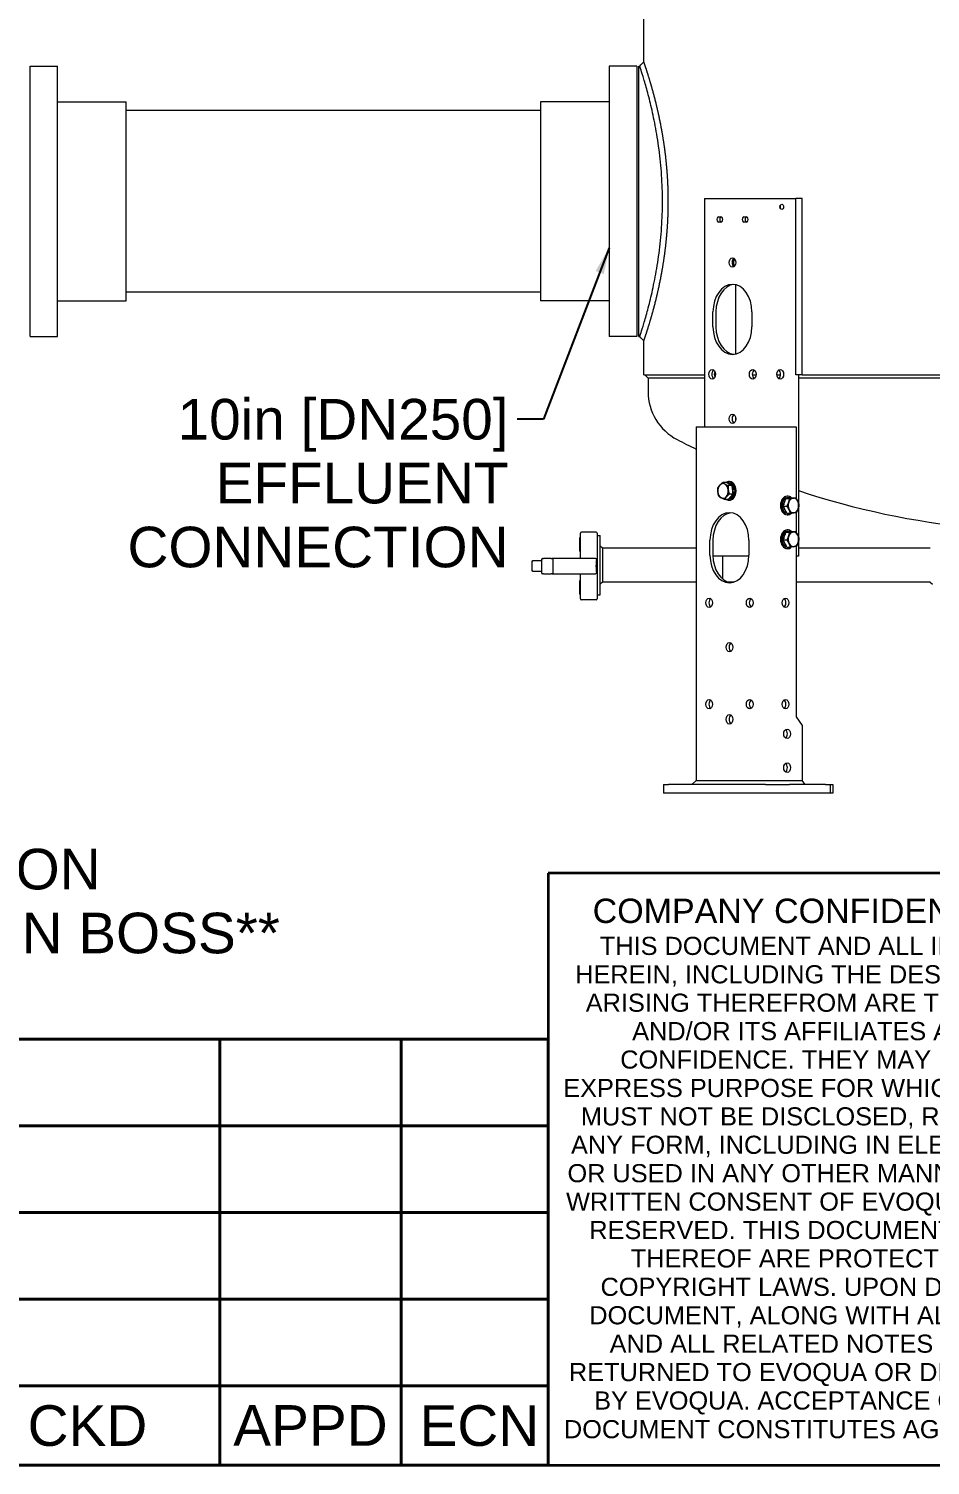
# Model space of a CAD drawing. Header units: inches. Extents: x 20 to 536, y 8 to 344.
# Drawn here: x 334.3 to 387.6, y 8 to 92.9 of the extents above; entities that cross this region are included whole.
import ezdxf
from ezdxf.enums import TextEntityAlignment as Align

# ---------------------------------------------------------------- set-up
doc = ezdxf.new("R2010")
doc.units = ezdxf.units.IN
doc.header["$LTSCALE"] = 16
doc.header["$MEASUREMENT"] = 0
doc.layers.get('0').update_dxf_attribs({"lineweight": 25})
for name, color, linetype, lineweight in [('Border', 7, 'Continuous', 35), ('Symbol', 7, 'Continuous', 25), ('Symbol (ANSI)', 7, 'Continuous', 25), ('Title', 7, 'Continuous', 35), ('Visible (ANSI)', 7, 'Continuous', 50)]:
    doc.layers.add(name, color=color, linetype=linetype, lineweight=lineweight)
doc.styles.add('MEMCOR Medium', font='arial.ttf')
doc.styles.get("Standard").update_dxf_attribs({"font": 'arial.ttf'})
doc.styles.add('Standard A-B-C', font='arial.ttf')
doc.dimstyles.new('Default (ANSI)$7', dxfattribs={"dimscale": 16, "dimtxt": 0.15, "dimasz": 0.098425, "dimexe": 0.125, "dimexo": 0.0625, "dimgap": 0.031496, "dimtad": 0, "dimtih": 1, "dimtoh": 1, "dimdec": 4, "dimrnd": 1e-08, "dimzin": 3, "dimdsep": 46, "dimlunit": 5, "dimtxsty": 'MEMCOR Medium', "dimcen": 0.09, "dimdle": 0.393701, "dimclrd": 256, "dimclre": 256, "dimclrt": 256, "dimadec": 0, "dimazin": 1, "dimtfac": 0.8, "dimtofl": 0, "dimtmove": 0, "dimatfit": 3, "dimfxl": 1, "dimfrac": 1, "dimtolj": 1, "dimtzin": 4, "dimlwd": -1, "dimlwe": -1, "dimarcsym": 0})

# ---------------------------------------------------------------- blocks, each defined once
blk = doc.blocks.new('Borders 22x34_D')
at = {"layer": 'Border'}
blk.add_line((1.25, 0.5), (33.5, 0.5), dxfattribs=at)
blk = doc.blocks.new('Title Blocks D-E')
at = {"layer": 'Title'}
for p, q in [((18.0646, 11.4455), (15.2521, 11.4455)), ((15.2521, 11.4455), (15.2521, 9.258)), ((15.2521, 9.258), (18.0646, 9.258))]:
    blk.add_line(p, q, dxfattribs=at)
at = {"layer": 'Title', "insert": (16.6705, 11.3517), "char_height": 0.06, "width": 2.725909, "attachment_point": 2, "line_spacing_factor": 0.757101, "style": 'Standard A-B-C'}
blk.add_mtext('\\pxsm0.94;\\fArial|b0|i0;{\\H0.0900;COMPANY CONFIDENTIAL INFORMATION\\P}\\fArial|b0|i0;{\\H0.0670;THIS DOCUMENT AND ALL INFORMATION CONTAINED HEREIN, INCLUDING THE DESIGN CONCEPTS AND THOSE ARISING THEREFROM ARE THE PROPERTY OF EVOQUA AND/OR ITS AFFILIATES AND ARE SUBMITTED IN CONFIDENCE. THEY MAY BE USED ONLY FOR THE EXPRESS PURPOSE FOR WHICH THEY ARE PROVIDED AND MUST NOT BE DISCLOSED, REPRODUCED OR COPIED IN ANY FORM, INCLUDING IN ELECTRONIC FORMAT, LOANED OR USED IN ANY OTHER MANNER WITHOUT THE EXPRESS WRITTEN CONSENT OF EVOQUA. ALL PATENT RIGHTS ARE RESERVED. THIS DOCUMENT AND DERIVATIVE WORKS THEREOF ARE PROTECTED UNDER APPLICABLE COPYRIGHT LAWS. UPON DEMAND OF EVOQUA, THIS DOCUMENT, ALONG WITH ALL COPIES AND EXTRACTS, AND ALL RELATED NOTES AND ANALYSES MUST BE RETURNED TO EVOQUA OR DESTROYED, AS INSTRUCTED BY EVOQUA. ACCEPTANCE OF THE DELIVERY OF THIS DOCUMENT CONSTITUTES AGREEMENT TO THESE TERMS}\\fArial|b0|i0;{\\H0.0680;.}', dxfattribs=at)
at = {"layer": 'Title', "lineweight": 30, "flags": 63}
for tag, height, p in [('CREATION_DATE', 0.094, (19.1896, 11.1408)), ('DESIGNER', 0.094, (18.4396, 11.1408)), ('CHECKED_DATE', 0.094, (19.1896, 10.7033)), ('CHECKED_BY', 0.094, (18.4396, 10.7033)), ('ENG_APPROVED_BY', 0.094, (18.4396, 10.2658)), ('ENG_APPROVAL_DATE', 0.094, (19.1896, 10.2658)), ('MANAGER', 0.094, (18.8146, 9.8283)), ('PROJECT', 0.12, (20.2833, 9.3768)), ('PART_NUMBER', 0.12, (21.7208, 9.3768)), ('REVISION_NUMBER', 0.12, (25.5646, 9.3768)), ('@DMS_Reference', 0.12, (23.3146, 9.3768)), ('Sheet_Number', 0.12, (24.5021, 9.3768)), ('Number_of_sheets', 0.1247, (25.0646, 9.3768))]:
    blk.add_attdef(tag, text='', height=height, dxfattribs=at).set_placement(p, align=Align.MIDDLE_CENTER)
for tag, p in [('!Reference', (18.8771, 9.5267)), ('!Scale', (18.8771, 9.308))]:
    blk.add_attdef(tag, text='', height=0.078, dxfattribs=at).set_placement(p, align=Align.BOTTOM_CENTER)
blk = doc.blocks.new('REVISION HISTORY')
at = {"layer": 'Symbol', "lineweight": 40}
for p, q in [((11.8486, 2.0747), (22.812, 2.0747)), ((21.5986, 2.0747), (21.5986, 0.7941)), ((22.2694, 2.0747), (22.2694, 0.7941)), ((22.812, 2.0747), (22.812, 0.7941)), ((11.8486, 1.7545), (22.812, 1.7545)), ((11.8486, 1.4344), (22.812, 1.4344)), ((11.8486, 1.1143), (22.812, 1.1143)), ((11.8486, 0.7941), (22.812, 0.7941)), ((21.5986, 0.5), (21.5986, 0.7941)), ((22.2694, 0.5), (22.2694, 0.7941)), ((22.812, 0.5), (22.812, 0.7941)), ((11.8486, 0.5), (22.812, 0.5))]:
    blk.add_line(p, q, dxfattribs=at)
at = {"layer": 'Symbol', "char_height": 0.15, "attachment_point": 7, "style": 'MEMCOR Medium'}
for s, insert in [('CKD', (20.8882, 0.5695)), ('APPD', (21.6484, 0.5721)), ('ECN', (22.3368, 0.5695))]:
    blk.add_mtext(s, dxfattribs=dict(at, insert=insert))

msp = doc.modelspace()

# ---------------------------------------------------------------- linework, layer by layer
at = {"layer": 'Visible (ANSI)', "linetype": 'Continuous', "lineweight": 18}
for p, q in [((370.6575, 90.96978), (370.6575, 99.54234)), ((334.35671, 74.72597), (334.35671, 90.72597)), ((334.35671, 90.72597), (335.98171, 90.72597)), ((335.98171, 74.72597), (335.98171, 90.72597)), ((368.60771, 90.72597), (368.60771, 74.72597)), ((370.23271, 90.72597), (368.60771, 90.72597)), ((370.23271, 90.72597), (370.23271, 74.72597)), ((370.35721, 74.72597), (370.35721, 90.72597)), ((370.35721, 90.72597), (370.41346, 90.72597)), ((335.98171, 88.60097), (340.04421, 88.60097)), ((340.04421, 76.85097), (340.04421, 88.60097)), ((364.54521, 88.60097), (364.54521, 76.85097)), ((368.60771, 88.60097), (364.54521, 88.60097)), ((364.54521, 88.10097), (340.04421, 88.10097)), ((374.2368, 82.89797), (374.4389, 82.89797)), ((374.2368, 82.89797), (374.2368, 69.39397)), ((374.4389, 82.89797), (377.35218, 82.89797)), ((377.35218, 82.89797), (378.32799, 82.89797)), ((378.32799, 82.89797), (379.63846, 82.89797)), ((380.01172, 82.89797), (379.63846, 82.89797)), ((379.63846, 72.47597), (379.63846, 82.89797)), ((380.01172, 72.47597), (380.01172, 82.89797)), ((375.07883, 81.80297), (375.21318, 81.80297)), ((376.5779, 81.80297), (376.71225, 81.80297)), ((375.21318, 81.49297), (375.07883, 81.49297)), ((376.71225, 81.49297), (376.5779, 81.49297)), ((364.54521, 77.35097), (340.04421, 77.35097)), ((376.08368, 77.79611), (376.08368, 73.69983)), ((335.98171, 76.85097), (340.04421, 76.85097)), ((368.60771, 76.85097), (364.54521, 76.85097)), ((374.74296, 75.30797), (374.74296, 76.18797)), ((374.91973, 76.18797), (374.91973, 75.30797)), ((377.04813, 76.18797), (377.04813, 75.30797)), ((334.35671, 74.72597), (335.98171, 74.72597)), ((370.23271, 74.72597), (368.60771, 74.72597)), ((370.35721, 74.72597), (370.41346, 74.72597)), ((370.6575, 72.47597), (370.6575, 74.48215)), ((370.6575, 72.47597), (374.2368, 72.47597)), ((370.90721, 72.27597), (370.70721, 72.47597)), ((370.90721, 72.27597), (370.90721, 71.47597)), ((374.2368, 72.27597), (370.90721, 72.27597)), ((374.81428, 72.47597), (374.89649, 72.47597)), ((377.07136, 72.47597), (377.28934, 72.47597)), ((377.21262, 72.27597), (377.14809, 72.27597)), ((378.52659, 72.47597), (378.74457, 72.47597)), ((378.66785, 72.27597), (378.60331, 72.27597)), ((380.01172, 72.47597), (379.63846, 72.47597)), ((379.79599, 72.47597), (379.79599, 64.89999)), ((394.90721, 72.27597), (379.79599, 72.27597)), ((380.01172, 72.47597), (394.90721, 72.47597)), ((376.08368, 69.95421), (376.08368, 69.77973)), ((373.74769, 69.39397), (373.94979, 69.39397)), ((373.74769, 69.39397), (373.74769, 48.49397)), ((373.94979, 69.39397), (377.48774, 69.39397)), ((377.48774, 69.39397), (378.46355, 69.39397)), ((378.46355, 69.39397), (379.65623, 69.39397)), ((379.65623, 69.39397), (379.65623, 65.16098)), ((375.53573, 66.10415), (375.32029, 66.10415)), ((375.53573, 66.10415), (375.86708, 65.91543)), ((375.67422, 66.07532), (375.58636, 66.07532)), ((375.91719, 65.41524), (375.63594, 65.10378)), ((375.86708, 65.91543), (375.65164, 65.91543)), ((375.71876, 66.15515), (375.67422, 66.15515)), ((375.91719, 65.41524), (375.70175, 65.41524)), ((375.86708, 65.91543), (375.91719, 65.41524)), ((375.91566, 65.67177), (375.89149, 65.67177)), ((375.90507, 65.53617), (375.91566, 65.53617)), ((376.00405, 65.67177), (375.91566, 65.67177)), ((376.00405, 65.53617), (375.91566, 65.53617)), ((375.63594, 65.10378), (375.4205, 65.10378)), ((375.67422, 65.13262), (375.66198, 65.13262)), ((375.71876, 65.05279), (375.67422, 65.05279)), ((378.90295, 64.70455), (379.05688, 65.16042)), ((379.10515, 64.28809), (378.90295, 64.70455)), ((378.90295, 64.70455), (379.11839, 64.70455)), ((379.05688, 65.16042), (379.413, 65.19984)), ((379.05688, 65.16042), (379.27231, 65.16042)), ((379.17069, 65.29515), (379.12615, 65.29515)), ((379.17069, 65.21532), (379.25908, 65.21532)), ((379.413, 65.19984), (379.62844, 65.19984)), ((379.79599, 64.60268), (379.79599, 62.89999)), ((379.10515, 64.28809), (379.32059, 64.28809)), ((379.17069, 64.19279), (379.12615, 64.19279)), ((379.17069, 64.27262), (379.25908, 64.27262)), ((379.65623, 64.3244), (379.65623, 63.16098)), ((366.89933, 61.61225), (366.89933, 63.10225)), ((367.83933, 63.16225), (366.95933, 63.16225)), ((367.89933, 63.10225), (367.89933, 59.22225)), ((367.89933, 62.96985), (368.07863, 62.96985)), ((368.07863, 59.46985), (368.07863, 62.96985)), ((378.90295, 62.70455), (379.05688, 63.16042)), ((379.05688, 63.16042), (379.413, 63.19984)), ((379.05688, 63.16042), (379.27231, 63.16042)), ((379.17069, 63.29515), (379.12615, 63.29515)), ((379.17069, 63.21532), (379.25908, 63.21532)), ((379.413, 63.19984), (379.62844, 63.19984)), ((366.84933, 62.81877), (366.84933, 62.66955)), ((366.84933, 62.66955), (366.84933, 62.6542)), ((366.84933, 62.6542), (366.84933, 62.37097)), ((366.84933, 62.37097), (366.84933, 62.36632)), ((366.84933, 62.36632), (366.84933, 62.05232)), ((366.88933, 62.82877), (366.85933, 62.82877)), ((366.88933, 62.37632), (366.85933, 62.37632)), ((366.88933, 62.04232), (366.85933, 62.04232)), ((368.20363, 62.21985), (368.07863, 62.34485)), ((373.74769, 62.21985), (368.20363, 62.21985)), ((368.20363, 62.21985), (368.20363, 61.90534)), ((374.56618, 61.80397), (374.56618, 62.68397)), ((374.74296, 62.68397), (374.74296, 61.80397)), ((376.87135, 62.68397), (376.87135, 61.80397)), ((379.10515, 62.28809), (378.90295, 62.70455)), ((378.90295, 62.70455), (379.11839, 62.70455)), ((379.10515, 62.28809), (379.32059, 62.28809)), ((379.17069, 62.19279), (379.12615, 62.19279)), ((379.17069, 62.27262), (379.25908, 62.27262)), ((379.65623, 62.3244), (379.65623, 52.24397)), ((379.79599, 62.60268), (379.79599, 61.74797)), ((387.59503, 62.21985), (379.79599, 62.21985)), ((364.02433, 61.42225), (364.02433, 60.90225)), ((364.06433, 61.46225), (364.08433, 61.46225)), ((364.57933, 61.46225), (364.08433, 61.46225)), ((364.59933, 61.55225), (364.59933, 60.77225)), ((364.65933, 61.61225), (364.72433, 61.61225)), ((365.17433, 61.61225), (364.72433, 61.61225)), ((365.17433, 61.61225), (365.23933, 61.61225)), ((365.26225, 61.61225), (365.23933, 61.61225)), ((367.80404, 61.61225), (365.26225, 61.61225)), ((365.29933, 60.77225), (365.29933, 61.55225)), ((368.20363, 61.90534), (368.20363, 60.21985)), ((376.87067, 61.74797), (374.74364, 61.74797)), ((375.31925, 60.39235), (375.31925, 61.74797)), ((379.79599, 61.74797), (379.65623, 61.74797)), ((364.08433, 60.86225), (364.06433, 60.86225)), ((364.08433, 60.86225), (364.57933, 60.86225)), ((364.72433, 60.71225), (364.65933, 60.71225)), ((364.72433, 60.71225), (365.17433, 60.71225)), ((365.23933, 60.71225), (365.17433, 60.71225)), ((365.23933, 60.71225), (365.26225, 60.71225)), ((365.26225, 60.71225), (367.80404, 60.71225)), ((366.89933, 59.22225), (366.89933, 60.71225)), ((366.84933, 60.27219), (366.84933, 59.95819)), ((366.84933, 59.95819), (366.84933, 59.95354)), ((366.84933, 59.95354), (366.84933, 59.67031)), ((366.84933, 59.67031), (366.84933, 59.65496)), ((366.84933, 59.65496), (366.84933, 59.50574)), ((366.88933, 60.28219), (366.85933, 60.28219)), ((366.85933, 59.94819), (366.88933, 59.94819)), ((366.88933, 59.49574), (366.85933, 59.49574)), ((367.89933, 59.46985), (368.07863, 59.46985)), ((368.20363, 60.21985), (368.07863, 60.09485)), ((373.74769, 60.21985), (368.20363, 60.21985)), ((375.99029, 60.21985), (375.62401, 60.21985)), ((387.59503, 60.21985), (379.65623, 60.21985)), ((387.59503, 60.21985), (387.72003, 60.09485)), ((367.83933, 59.16225), (366.95933, 59.16225)), ((379.65623, 52.24397), (380.00978, 51.74397)), ((380.00978, 51.74397), (380.00978, 48.49397)), ((373.74769, 48.49397), (373.49769, 48.24397)), ((373.74769, 48.49397), (373.94979, 48.49397)), ((373.94979, 48.49397), (377.48774, 48.49397)), ((377.48774, 48.49397), (378.46355, 48.49397)), ((378.46355, 48.49397), (380.00978, 48.49397)), ((380.18656, 48.24397), (380.00978, 48.49397)), ((371.81842, 48.24397), (372.11131, 48.24397)), ((371.81842, 48.24397), (371.81842, 47.74397)), ((372.11131, 47.74397), (371.81842, 47.74397)), ((377.85302, 48.24397), (372.11131, 48.24397)), ((377.85302, 47.74397), (372.11131, 47.74397)), ((377.85302, 48.24397), (379.26723, 48.24397)), ((379.26723, 47.74397), (377.85302, 47.74397)), ((381.38855, 48.24397), (379.26723, 48.24397)), ((381.38855, 47.74397), (379.26723, 47.74397)), ((381.38855, 48.24397), (381.68145, 48.24397)), ((381.68145, 47.74397), (381.38855, 47.74397)), ((381.68145, 48.24397), (381.82528, 48.24397)), ((381.68145, 48.24397), (381.68145, 47.74397)), ((381.82528, 47.74397), (381.68145, 47.74397)), ((381.82528, 48.24397), (381.82528, 47.74397))]:
    msp.add_line(p, q, dxfattribs=at)
for centre, radius, start, end in [((374.0972, 71.47151), 3.19, 179.9198527, 242.5344882), ((394.90721, 111.50597), 48.31, 242.5344882, 244.0240089), ((394.90721, 111.50597), 48.31, 251.7721295, 264.3587398), ((366.95933, 63.10225), 0.06, 90, 180), ((367.83933, 63.10225), 0.06, 0, 90), ((366.85933, 62.81877), 0.01, 90, 180), ((366.85933, 62.36632), 0.01, 90, 180), ((366.85933, 62.05232), 0.01, 180, 270), ((366.88933, 62.83877), 0.01, 270, 0), ((366.88933, 62.38632), 0.01, 270, 0), ((366.88933, 62.03232), 0.01, 0, 90), ((364.06433, 61.42225), 0.04, 90, 180), ((364.57933, 61.48225), 0.02, 270, 0), ((364.65933, 61.55225), 0.06, 90, 180), ((365.23933, 61.55225), 0.06, 0, 90), ((364.06433, 60.90225), 0.04, 180, 270), ((364.57933, 60.84225), 0.02, 0, 90), ((364.65933, 60.77225), 0.06, 180, 270), ((365.23933, 60.77225), 0.06, 270, 0), ((366.85933, 60.27219), 0.01, 90, 180), ((366.85933, 59.95819), 0.01, 180, 270), ((366.85933, 59.50574), 0.01, 180, 270), ((366.88933, 60.29219), 0.01, 270, 0), ((366.88933, 59.93819), 0.01, 0, 90), ((366.88933, 59.48574), 0.01, 0, 90), ((366.95933, 59.22225), 0.06, 180, 270), ((367.83933, 59.22225), 0.06, 270, 0)]:
    msp.add_arc(centre, radius, start, end, dxfattribs=at)
for centre, major_axis in [((378.81381, 82.39797), (0, -0.155)), ((375.89554, 79.10797), (0, -0.28)), ((374.69912, 72.49797), (0, -0.28)), ((377.09197, 72.49797), (0, -0.28)), ((378.72397, 72.49797), (0, 0.28)), ((375.89554, 69.86697), (0, -0.28)), ((374.52255, 58.99397), (0, -0.28)), ((376.91498, 58.99397), (0, -0.28)), ((379.0363, 58.99397), (0, 0.28)), ((375.71876, 56.36297), (0, -0.28)), ((374.52255, 52.99397), (0, -0.28)), ((376.91498, 52.99397), (0, -0.28)), ((379.0363, 52.99397), (0, 0.28)), ((375.71876, 52.09997), (0, -0.28)), ((379.1259, 51.24397), (0, -0.28)), ((379.1259, 49.24397), (0, -0.28))]:
    msp.add_ellipse(centre, major_axis=major_axis, ratio=0.70710678, dxfattribs=at)
for centre, major_axis, start_param, end_param in [((378.63704, 82.39797), (0, 0.155), 4.07971898, 5.34505898), ((375.07883, 81.64797), (0, -0.155), 3.14159265, 6.28318531), ((375.25561, 81.64797), (0, 0.155), 0.19477764, 2.94681501), ((375.21318, 81.64797), (0, 0.155), 3.14159265, 6.28318531), ((376.5779, 81.64797), (0, -0.155), 3.14159265, 6.28318531), ((376.75468, 81.64797), (0, 0.155), 0.19477764, 2.94681501), ((376.71225, 81.64797), (0, 0.155), 3.14159265, 6.28318531), ((376.07232, 79.10797), (0, -0.28), 3.60436277, 5.82041519), ((376.11686, 79.10797), (0, -0.29528), 3.75730795, 5.66747001), ((376.1447, 79.10797), (0, 0.27234), 0.6749684, 2.46662425), ((375.89554, 76.18797), (0, 1.63), 4.71238898, 7.85398163), ((376.07232, 76.18797), (0, 1.63), 0.07676248, 1.57079633), ((375.89554, 75.30797), (0, -1.63), 4.71238898, 7.85398163), ((376.07232, 75.30797), (0, -1.63), 4.71238898, 6.20642283), ((374.87589, 72.49797), (0, -0.28), 3.60436277, 5.82041519), ((375.01166, 72.49797), (0, 0.28), 0.90964484, 2.23194781), ((377.26874, 72.49797), (0, -0.28), 3.60436277, 5.82041519), ((378.54719, 72.49797), (0, 0.28), 3.60436277, 5.82041519), ((376.07232, 69.86697), (0, -0.28), 3.60436277, 5.82041519), ((375.34277, 65.60397), (0, -0.4375), 3.80592177, 4.85311932), ((375.34277, 65.60397), (0, -0.4375), 4.85311932, 5.90031687), ((375.34277, 65.60397), (0, 0.4375), 5.90031687, 6.94751442), ((375.34277, 65.60397), (0, 0.4375), 4.85311932, 5.90031687), ((375.67422, 65.60397), (0, 0.55118), 2.70804813, 6.71672983), ((375.34277, 65.60397), (0, 0.4375), 3.80592177, 4.85311932), ((375.58583, 65.60397), (0, 0.47135), 5.51902012, 6.28161362), ((375.67422, 65.60397), (0, 0.47135), 4.8567332, 6.28318531), ((375.67422, 65.60397), (0, -0.47135), 0, 1.42645211), ((375.71876, 65.60397), (0, 0.55118), 3.14159265, 6.28318531), ((375.58583, 65.60397), (0, -0.47135), 1.71514054, 2.09282341), ((375.58583, 65.60397), (0, -0.47135), 1.33022992, 1.42645211), ((375.34277, 65.60397), (0, -0.4375), 5.90031687, 6.94751442), ((375.58583, 65.60397), (0, -0.47135), 0.28303237, 1.04562586), ((379.12615, 64.74397), (0, 0.55118), 0, 3.14159265), ((379.17069, 64.74397), (0, 0.55118), 5.67888142, 10.04307128), ((379.17069, 64.74397), (0, 0.47135), 0, 3.14159265), ((379.25908, 64.74397), (0, 0.47135), 0.74400794, 1.50660144), ((379.25908, 64.74397), (0, 0.47135), 1.79120549, 2.55379899), ((379.25908, 64.74397), (0, 0.47135), 5.9799957, 6.7425892), ((379.50215, 64.74397), (0, -0.4375), 4.26689734, 5.3140949), ((379.50215, 64.74397), (0, 0.4375), 0.07810714, 1.12530469), ((379.50215, 64.74397), (0, 0.4375), 5.3140949, 6.36129245), ((379.50215, 64.74397), (0, -0.4375), 0.07810714, 1.12530469), ((379.50215, 64.74397), (0, 0.4375), 4.26689734, 5.3140949), ((375.71876, 62.68397), (0, 1.63), 4.71238898, 7.85398163), ((375.89554, 62.68397), (0, 1.63), 0.07676248, 1.57079633), ((379.25908, 64.74397), (0, -0.47135), 6.0262253, 6.56098684), ((379.50215, 64.74397), (0, -0.4375), 5.3140949, 6.36129245), ((379.12615, 62.74397), (0, 0.55118), 0, 3.14159265), ((379.17069, 62.74397), (0, 0.55118), 5.67888142, 10.04307128), ((379.17069, 62.74397), (0, 0.47135), 0, 3.14159265), ((379.25908, 62.74397), (0, 0.47135), 0.74400794, 1.50660144), ((379.25908, 62.74397), (0, 0.47135), 5.9799957, 6.7425892), ((379.50215, 62.74397), (0, -0.4375), 4.26689734, 5.3140949), ((379.50215, 62.74397), (0, 0.4375), 0.07810714, 1.12530469), ((379.50215, 62.74397), (0, 0.4375), 5.3140949, 6.36129245), ((379.50215, 62.74397), (0, 0.4375), 4.26689734, 5.3140949), ((379.25908, 62.74397), (0, 0.47135), 1.79120549, 2.55379899), ((379.25908, 62.74397), (0, -0.47135), 6.0262253, 6.56098684), ((379.50215, 62.74397), (0, -0.4375), 5.3140949, 6.36129245), ((379.50215, 62.74397), (0, -0.4375), 0.07810714, 1.12530469), ((375.71876, 61.80397), (0, -1.63), 4.71238898, 7.85398163), ((375.89554, 61.80397), (0, -1.63), 4.71238898, 6.20642283), ((374.69932, 58.99397), (0, -0.28), 3.60436277, 5.82041519), ((377.09176, 58.99397), (0, -0.28), 3.60436277, 5.82041519), ((378.85953, 58.99397), (0, 0.28), 3.60436277, 5.82041519), ((375.89554, 56.36297), (0, -0.28), 3.60436277, 5.82041519), ((374.69932, 52.99397), (0, -0.28), 3.60436277, 5.82041519), ((377.09176, 52.99397), (0, -0.28), 3.60436277, 5.82041519), ((378.85953, 52.99397), (0, 0.28), 3.60436277, 5.82041519), ((375.89554, 52.09997), (0, -0.28), 3.60436277, 5.82041519), ((378.94912, 51.24397), (0, 0.28), 3.60436277, 5.82041519), ((378.94912, 49.24397), (0, 0.28), 3.60436277, 5.82041519)]:
    msp.add_ellipse(centre, major_axis=major_axis, ratio=0.70710678, start_param=start_param, end_param=end_param, dxfattribs=at)
for points in [[(370.41346, 90.72597), (370.4948, 90.80725), (370.57616, 90.8885), (370.6575, 90.96978)], [(370.6575, 74.48215), (370.57616, 74.56343), (370.4948, 74.64469), (370.41346, 74.72597)]]:
    msp.add_open_spline(points, degree=3, dxfattribs=at)
for points, knots in [([(370.6575, 74.48215), (370.6575, 74.48215), (370.66174, 74.49459), (370.67918, 74.54612), (370.69239, 74.58519), (370.7452, 74.74321), (370.7983, 74.90346), (370.9319, 75.32543), (371.0124, 75.58749), (371.18579, 76.19133), (371.27853, 76.53316), (371.45863, 77.26044), (371.55248, 77.67144), (371.7299, 78.56751), (371.81329, 79.05258), (371.91788, 79.81319), (371.9494, 80.07239), (372.00417, 80.5977), (372.02743, 80.86379), (372.0647, 81.39805), (372.07872, 81.66624), (372.09726, 82.19964), (372.10178, 82.46486), (372.10178, 82.98708), (372.09726, 83.25229), (372.07872, 83.7857), (372.0647, 84.05389), (372.02743, 84.58814), (372.00417, 84.85424), (371.9494, 85.37954), (371.91788, 85.63875), (371.81329, 86.39935), (371.7299, 86.88443), (371.55248, 87.7805), (371.45863, 88.1915), (371.27853, 88.91877), (371.18579, 89.2606), (371.0124, 89.86444), (370.9319, 90.1265), (370.7983, 90.54848), (370.7452, 90.70873), (370.69239, 90.86674), (370.67918, 90.90582), (370.66174, 90.95734), (370.6575, 90.96978), (370.6575, 90.96978)], [31.82645638, 31.82645638, 31.82645638, 31.82645638, 33.81510846, 33.81510846, 35.80376055, 35.80376055, 39.78106471, 39.78106471, 43.75836888, 43.75836888, 47.73567305, 47.73567305, 51.71498297, 51.71498297, 55.6942929, 55.6942929, 57.68394787, 57.68394787, 59.67360283, 59.67360283, 61.66325779, 61.66325779, 63.65291276, 63.65291276, 65.64256772, 65.64256772, 67.63222268, 67.63222268, 69.62187765, 69.62187765, 71.61153261, 71.61153261, 75.59084254, 75.59084254, 79.57015247, 79.57015247, 83.54745663, 83.54745663, 87.5247608, 87.5247608, 91.50206497, 91.50206497, 93.49071705, 93.49071705, 95.47936913, 95.47936913, 95.47936914, 95.47936914]), ([(370.41346, 74.72597), (370.41346, 74.72597), (370.41741, 74.73803), (370.43365, 74.78797), (370.44595, 74.82586), (370.49515, 74.97908), (370.54461, 75.1345), (370.66906, 75.54389), (370.74404, 75.79819), (370.90551, 76.38428), (370.99185, 76.71613), (371.15946, 77.42225), (371.24675, 77.82128), (371.41166, 78.69119), (371.48911, 79.16206), (371.61858, 80.14633), (371.67055, 80.66057), (371.72239, 81.43804), (371.73539, 81.69819), (371.75257, 82.21556), (371.75675, 82.47277), (371.75675, 82.97917), (371.75257, 83.23638), (371.73539, 83.75374), (371.72239, 84.0139), (371.67055, 84.79136), (371.61858, 85.30561), (371.48911, 86.28988), (371.41166, 86.76075), (371.24675, 87.63065), (371.15946, 88.02968), (370.99185, 88.73581), (370.90551, 89.06765), (370.74404, 89.65375), (370.66906, 89.90805), (370.54461, 90.31744), (370.49515, 90.47286), (370.44595, 90.62608), (370.43365, 90.66396), (370.41741, 90.71391), (370.41346, 90.72597), (370.41346, 90.72597)], [-92.59011948, -92.59011948, -92.59011948, -92.59011948, -90.66156923, -90.66156923, -88.73301898, -88.73301898, -84.87591848, -84.87591848, -81.01881799, -81.01881799, -77.16171749, -77.16171749, -73.3029747, -73.3029747, -69.4442319, -69.4442319, -65.58548911, -65.58548911, -63.65611772, -63.65611772, -61.72674632, -61.72674632, -59.79737492, -59.79737492, -57.86800353, -57.86800353, -54.00926073, -54.00926073, -50.15051794, -50.15051794, -46.29177515, -46.29177515, -42.43467465, -42.43467465, -38.57757415, -38.57757415, -34.72047366, -34.72047366, -32.79192341, -32.79192341, -30.86337316, -30.86337316, -30.86337316, -30.86337316]), ([(367.80404, 61.61225), (367.81239, 61.61225), (367.82136, 61.61084), (367.83299, 61.60643), (367.83626, 61.60487), (367.83933, 61.60305)], [0, 0, 0, 0, 0.0635761667, 0.0635761667, 0.0897490203, 0.0897490203, 0.0897490203, 0.0897490203]), ([(367.83933, 61.60305), (367.84383, 61.60039), (367.8481, 61.59725), (367.85618, 61.58993), (367.85977, 61.58585), (367.86573, 61.57717), (367.86826, 61.57214), (367.87052, 61.56331), (367.87087, 61.55984), (367.87062, 61.55491), (367.87046, 61.55356), (367.87025, 61.55225)], [-2.024502921, -2.024502921, -2.024502921, -2.024502921, -1.984405791, -1.984405791, -1.94129526, -1.94129526, -1.894654375, -1.894654375, -1.86412594, -1.86412594, -1.852017654, -1.852017654, -1.852017654, -1.852017654]), ([(367.87025, 60.77225), (367.87006, 60.77335), (367.86989, 60.77443), (367.86024, 60.83381), (367.85415, 60.8998), (367.84611, 61.03322), (367.84443, 61.10073), (367.84443, 61.22378), (367.84611, 61.29129), (367.85415, 61.42471), (367.86024, 61.4907), (367.86989, 61.55008), (367.87006, 61.55116), (367.87025, 61.55225)], [1.33105003, 1.33105003, 1.33105003, 1.33105003, 1.33968226, 1.33968226, 1.80852476, 1.80852476, 2.27736726, 2.27736726, 2.74620976, 2.74620976, 3.21505226, 3.21505226, 3.22368449, 3.22368449, 3.22368449, 3.22368449]), ([(367.83933, 60.72146), (367.8361, 60.71955), (367.83264, 60.71791), (367.82096, 60.71361), (367.81219, 60.71225), (367.80404, 60.71225)], [0.4063089437, 0.4063089437, 0.4063089437, 0.4063089437, 0.433860066, 0.433860066, 0.4959375112, 0.4959375112, 0.4959375112, 0.4959375112]), ([(367.87025, 60.77225), (367.87068, 60.76965), (367.87079, 60.76727), (367.87056, 60.76125), (367.86978, 60.75762), (367.86629, 60.74792), (367.86251, 60.74201), (367.85274, 60.73092), (367.84642, 60.72565), (367.83933, 60.72146)], [-2.522800249, -2.522800249, -2.522800249, -2.522800249, -2.493582986, -2.493582986, -2.443370628, -2.443370628, -2.355318518, -2.355318518, -2.260242692, -2.260242692, -2.260242692, -2.260242692])]:
    msp.add_open_spline(points, degree=3, knots=knots, dxfattribs=at)
for points, weights in [([(375.03647, 65.5426), (375.02484, 65.65867), (375.03904, 65.79269)], [1, 1.04314139574, 1.01001874936]), ([(375.08915, 65.29251), (375.04809, 65.42653), (375.03647, 65.5426)], [1.01001874936, 1.04314139574, 1]), ([(375.03904, 65.79269), (375.08677, 65.87615), (375.15204, 65.94842)], [1.01001874936, 1.04314139574, 1]), ([(375.15204, 65.94842), (375.2173, 66.0207), (375.32029, 66.10415)], [1, 1.04314139574, 1.01001874936]), ([(375.32029, 66.10415), (375.38145, 66.05359), (375.45834, 66.00979)], [1.01001874936, 1.04314139574, 1]), ([(375.45834, 66.00979), (375.53523, 65.966), (375.65164, 65.91543)], [1, 1.04314139574, 1.01001874936]), ([(375.70175, 65.41524), (375.59876, 65.33178), (375.5335, 65.25951)], [1.01001874936, 1.04314139574, 1]), ([(375.65164, 65.91543), (375.63744, 65.7814), (375.64907, 65.66533)], [1.01001874936, 1.04314139574, 1]), ([(375.64907, 65.66533), (375.66069, 65.54927), (375.70175, 65.41524)], [1, 1.04314139574, 1.01001874936]), ([(375.22719, 65.19814), (375.1503, 65.24194), (375.08915, 65.29251)], [1, 1.04314139574, 1.01001874936]), ([(375.4205, 65.10378), (375.30409, 65.15435), (375.22719, 65.19814)], [1.01001874936, 1.04314139574, 1]), ([(375.5335, 65.25951), (375.46823, 65.18724), (375.4205, 65.10378)], [1, 1.04314139574, 1.01001874936]), ([(379.11839, 64.70455), (379.18726, 64.8267), (379.22298, 64.93249)], [1.01001874936, 1.04314139574, 1]), ([(379.24712, 64.49632), (379.2002, 64.59296), (379.11839, 64.70455)], [1, 1.04314139574, 1.01001874936]), ([(379.22298, 64.93249), (379.2587, 65.03827), (379.27231, 65.16042)], [1, 1.04314139574, 1.01001874936]), ([(379.27231, 65.16042), (379.39537, 65.17099), (379.47801, 65.18013)], [1.01001874936, 1.04314139574, 1]), ([(379.47801, 65.18013), (379.56065, 65.18928), (379.62844, 65.19984)], [1, 1.04314139574, 1.01001874936]), ([(379.62844, 65.19984), (379.71025, 65.08825), (379.75717, 64.99161)], [1.01001874936, 1.04314139574, 1]), ([(379.78131, 64.55545), (379.74559, 64.44966), (379.67672, 64.32751)], [1, 1.04314139574, 1.01001874936]), ([(379.75717, 64.99161), (379.80409, 64.89497), (379.83064, 64.78339)], [1, 1.04314139574, 1.01001874936]), ([(379.83064, 64.78339), (379.81703, 64.66123), (379.78131, 64.55545)], [1.01001874936, 1.04314139574, 1]), ([(379.32059, 64.28809), (379.29404, 64.39968), (379.24712, 64.49632)], [1.01001874936, 1.04314139574, 1]), ([(379.52629, 64.3078), (379.44365, 64.29865), (379.32059, 64.28809)], [1, 1.04314139574, 1.01001874936]), ([(379.67672, 64.32751), (379.60893, 64.31695), (379.52629, 64.3078)], [1.01001874936, 1.04314139574, 1]), ([(379.11839, 62.70455), (379.18726, 62.8267), (379.22298, 62.93249)], [1.01001874936, 1.04314139574, 1]), ([(379.22298, 62.93249), (379.2587, 63.03827), (379.27231, 63.16042)], [1, 1.04314139574, 1.01001874936]), ([(379.27231, 63.16042), (379.39537, 63.17099), (379.47801, 63.18013)], [1.01001874936, 1.04314139574, 1]), ([(379.47801, 63.18013), (379.56065, 63.18928), (379.62844, 63.19984)], [1, 1.04314139574, 1.01001874936]), ([(379.62844, 63.19984), (379.71025, 63.08825), (379.75717, 62.99161)], [1.01001874936, 1.04314139574, 1]), ([(379.75717, 62.99161), (379.80409, 62.89497), (379.83064, 62.78339)], [1, 1.04314139574, 1.01001874936]), ([(379.24712, 62.49632), (379.2002, 62.59296), (379.11839, 62.70455)], [1, 1.04314139574, 1.01001874936]), ([(379.32059, 62.28809), (379.29404, 62.39968), (379.24712, 62.49632)], [1.01001874936, 1.04314139574, 1]), ([(379.52629, 62.3078), (379.44365, 62.29865), (379.32059, 62.28809)], [1, 1.04314139574, 1.01001874936]), ([(379.67672, 62.32751), (379.60893, 62.31695), (379.52629, 62.3078)], [1.01001874936, 1.04314139574, 1]), ([(379.78131, 62.55545), (379.74559, 62.44966), (379.67672, 62.32751)], [1, 1.04314139574, 1.01001874936]), ([(379.83064, 62.78339), (379.81703, 62.66123), (379.78131, 62.55545)], [1.01001874936, 1.04314139574, 1])]:
    msp.add_rational_spline(points, weights, degree=2, dxfattribs=at)

# ---------------------------------------------------------------- block references
at = {"xscale": 16, "yscale": 16, "zscale": 16}
for name, p in [('Borders 22x34_D', (0, 0)), ('Title Blocks D-E', (120.95879, -140.12762))]:
    msp.add_blockref(name, p, dxfattribs=at)
at = {"layer": 'Symbol', "xscale": 16, "yscale": 16, "zscale": 16}
msp.add_blockref('REVISION HISTORY', (0, 0), dxfattribs=at)

# ---------------------------------------------------------------- texts
at = {"layer": 'Symbol (ANSI)', "char_height": 2.4000001, "line_spacing_factor": 0.944221, "style": 'MEMCOR Medium'}
for s, insert, width, attachment_point in [('\\fArial|b0|i0;10in [DN250]\\P\\fArial|b0|i0;EFFLUENT\\P\\fArial|b0|i0;CONNECTION', (362.6519, 71.04372), 22.5439042, 3), ('\\fArial|b0|i0;4 in [DN100] DRAIN VALVE EXTENSION \\P\\fArial|b0|i0;**MUST MOUNT DIRECTLY TO DRAIN BOSS**', (276.48805, 44.44573), 72.6640296, 1)]:
    msp.add_mtext(s, dxfattribs=dict(at, insert=insert, width=width, attachment_point=attachment_point))

# ---------------------------------------------------------------- leaders
at = {"layer": 'Symbol (ANSI)', "annotation_type": 0, "has_hookline": 1}
for points, hookline_direction, text_width in [([(368.60771, 79.98302), (364.73064, 69.84372), (363.15583, 69.84372)], 1, 22.09604), ([(269.60401, 61.74769), (274.40931, 43.24573), (275.98412, 43.24573)], 0, 72.42892)]:
    msp.add_leader(points, dimstyle='Default (ANSI)$7', override={"dimtad": 0}, dxfattribs=dict(at, hookline_direction=hookline_direction, text_width=text_width))

doc.saveas('drawing.dxf')
